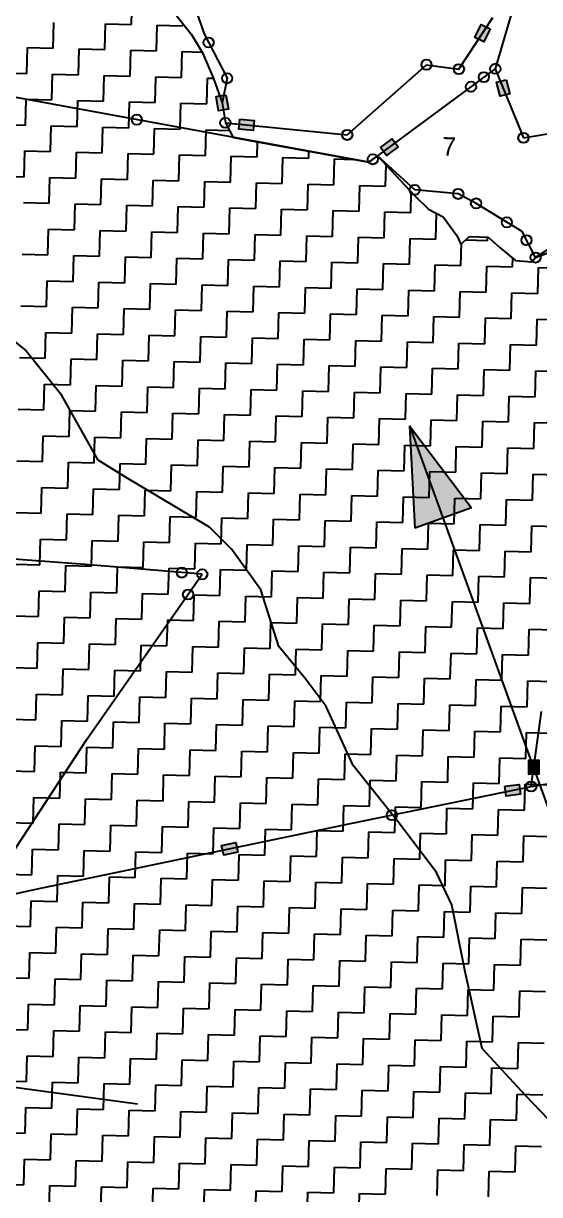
# Model space of a CAD drawing. Header units: metres. Extents: x 295068 to 298038, y 2018465 to 2021372.
# Drawn here: x 295461 to 295712, y 2019304 to 2019874 of the extents above; entities that cross this region are included whole.
import ezdxf
from ezdxf.enums import TextEntityAlignment as Align

# ---------------------------------------------------------------- set-up
doc = ezdxf.new("R2010")
doc.units = ezdxf.units.M
doc.header["$MEASUREMENT"] = 0
for name, color, linetype in [('LINE_WATER', 4, 'Continuous'), ('POLY_HATCH', 12, 'Continuous'), ('POLY_PARCEL', 6, 'Continuous'), ('TEXT_PARCEL', 7, 'Continuous')]:
    doc.layers.add(name, color=color, linetype=linetype)
doc.styles.add('TEXT_MAP', font='', dxfattribs={"height": 2.5})
doc.styles.get('TEXT_MAP').set_extended_font_data('Kruti Dev 050')

msp = doc.modelspace()

# ---------------------------------------------------------------- hatches: boundary and pattern name
for points in [[(295680.68, 2019866.92), (295685.04, 2019864.83), (295688.07, 2019871.14), (295683.7, 2019873.23)], [(295692.94, 2019838.4), (295697.63, 2019839.57), (295695.95, 2019846.36), (295691.25, 2019845.19)], [(295555.95, 2019831.31), (295560.72, 2019832.17), (295559.47, 2019839.06), (295554.71, 2019838.19)], [(295572.76, 2019821.7), (295573.25, 2019826.52), (295566.28, 2019827.21), (295565.8, 2019822.4)], [(295643.28, 2019813.79), (295640.41, 2019817.68), (295634.78, 2019813.52), (295637.66, 2019809.63)], [(295707.01, 2019508.48), (295711.85, 2019508.54), (295711.77, 2019515.54), (295706.93, 2019515.48)], [(295702.8, 2019498.82), (295702.18, 2019503.62), (295695.24, 2019502.73), (295695.86, 2019497.93)], [(295565.25, 2019470.65), (295564.26, 2019475.39), (295557.41, 2019473.96), (295558.4, 2019469.22)]]:
    msp.add_hatch(color=256).paths.add_polyline_path(points)
h = msp.add_hatch(color=256)
h.paths.add_polyline_path([(295665.21, 2019633.21), (295678.95, 2019638.19), (295648.92, 2019678.11)])
h.paths.add_polyline_path([(295648.92, 2019678.11), (295651.48, 2019628.23), (295665.21, 2019633.21)])

# ---------------------------------------------------------------- linework, layer by layer
for points in [[(295688.07, 2019871.14), (295685.04, 2019864.83), (295680.68, 2019866.92), (295683.7, 2019873.23)], [(295695.95, 2019846.36), (295697.63, 2019839.57), (295692.94, 2019838.4), (295691.25, 2019845.19)], [(295559.47, 2019839.06), (295560.72, 2019832.17), (295555.95, 2019831.31), (295554.71, 2019838.19)], [(295566.28, 2019827.21), (295573.25, 2019826.52), (295572.76, 2019821.7), (295565.8, 2019822.4)], [(295634.78, 2019813.52), (295640.41, 2019817.68), (295643.28, 2019813.79), (295637.66, 2019809.63)], [(295711.77, 2019515.54), (295711.85, 2019508.54), (295707.01, 2019508.48), (295706.93, 2019515.48)], [(295695.24, 2019502.73), (295702.18, 2019503.62), (295702.8, 2019498.82), (295695.86, 2019497.93)], [(295557.41, 2019473.96), (295564.26, 2019475.39), (295565.25, 2019470.65), (295558.4, 2019469.22)]]:
    msp.add_lwpolyline(points, close=True)
for points in [[(295648.92, 2019678.11), (295747.06, 2019407.59)], [(295648.92, 2019678.11), (295651.48, 2019628.23)], [(295648.92, 2019678.11), (295678.95, 2019638.19)], [(295678.95, 2019638.19), (295651.48, 2019628.23)], [(295231.2, 2019386.79), (295516.38, 2019348.25)]]:
    msp.add_lwpolyline(points)
for centre in [(295551.08, 2019864.56), (295657.13, 2019853.75), (295672.9, 2019851.59), (295690.62, 2019851.78), (295560.07, 2019847.12), (295685.06, 2019847.68), (295678.79, 2019843.04), (295516.1, 2019826.99), (295559.22, 2019825.49), (295618.55, 2019819.57), (295704.3, 2019818.15), (295631.01, 2019807.73), (295651.39, 2019792.89), (295672.58, 2019790.88), (295681.25, 2019786.27), (295696.25, 2019777.04), (295705.78, 2019768.39), (295710.24, 2019759.91), (295538.01, 2019606.66), (295547.99, 2019605.83), (295541.08, 2019595.99), (295708.11, 2019502.64), (295640.23, 2019488.68)]:
    msp.add_circle(centre, 2.48)
at = {"layer": 'LINE_WATER'}
for p, q in [((295461.55, 2019715.2), (295432.32, 2019738.47)), ((295479.55, 2019692.85), (295461.55, 2019715.2)), ((295497.29, 2019661.28), (295479.55, 2019692.85)), ((295511, 2019652.98), (295497.29, 2019661.28)), ((295551.46, 2019628.77), (295511, 2019652.98)), ((295562.45, 2019617.89), (295551.46, 2019628.77)), ((295576.53, 2019598.33), (295562.45, 2019617.89)), ((295585.21, 2019570.66), (295576.53, 2019598.33)), ((295598.06, 2019555.1), (295585.21, 2019570.66)), ((295608.32, 2019541.6), (295598.06, 2019555.1)), ((295621.49, 2019512.79), (295608.32, 2019541.6)), ((295643.11, 2019485.52), (295621.49, 2019512.79)), ((295661.91, 2019460.77), (295643.11, 2019485.52)), ((295669.5, 2019445.05), (295661.91, 2019460.77)), ((295675.95, 2019412.44), (295669.5, 2019445.05)), ((295684.27, 2019375.16), (295675.95, 2019412.44)), ((295705.55, 2019352.1), (295684.27, 2019375.16)), ((295723.61, 2019333.1), (295705.55, 2019352.1))]:
    msp.add_line(p, q, dxfattribs=at)
at = {"layer": 'POLY_HATCH', "linetype": 'Continuous'}
for p, q in [((295513.46, 2019873.33), (295513.78, 2019885.9)), ((295475.43, 2019861.74), (295475.76, 2019874.3)), ((295500.57, 2019861.09), (295500.89, 2019873.65)), ((295500.89, 2019873.65), (295513.46, 2019873.33)), ((295525.7, 2019860.44), (295526.03, 2019873.01)), ((295526.03, 2019873.01), (295538.59, 2019872.68)), ((295538.59, 2019872.68), (295538.62, 2019873.62)), ((295462.54, 2019849.49), (295462.87, 2019862.06)), ((295462.87, 2019862.06), (295475.43, 2019861.74)), ((295487.68, 2019848.84), (295488, 2019861.41)), ((295488, 2019861.41), (295500.57, 2019861.09)), ((295512.81, 2019848.2), (295513.13, 2019860.76)), ((295513.13, 2019860.76), (295525.7, 2019860.44)), ((295537.94, 2019847.55), (295538.27, 2019860.11)), ((295538.27, 2019860.11), (295547.86, 2019859.87)), ((295449.98, 2019849.82), (295462.54, 2019849.49)), ((295474.79, 2019836.6), (295475.11, 2019849.17)), ((295475.11, 2019849.17), (295487.68, 2019848.84)), ((295499.92, 2019835.95), (295500.24, 2019848.52)), ((295500.24, 2019848.52), (295512.81, 2019848.2)), ((295525.05, 2019835.31), (295525.38, 2019847.87)), ((295525.38, 2019847.87), (295537.94, 2019847.55)), ((295550.19, 2019834.66), (295550.51, 2019847.22)), ((295550.51, 2019847.22), (295553.44, 2019847.15)), ((295461.9, 2019824.36), (295462.22, 2019836.93)), ((295462.22, 2019836.93), (295474.79, 2019836.6)), ((295487.03, 2019823.71), (295487.35, 2019836.28)), ((295487.35, 2019836.28), (295499.92, 2019835.95)), ((295512.16, 2019823.06), (295512.49, 2019835.63)), ((295512.49, 2019835.63), (295525.05, 2019835.31)), ((295537.3, 2019822.41), (295537.62, 2019834.98)), ((295537.62, 2019834.98), (295550.19, 2019834.66)), ((295449.33, 2019824.68), (295461.9, 2019824.36)), ((295474.14, 2019811.47), (295474.46, 2019824.04)), ((295474.46, 2019824.04), (295487.03, 2019823.71)), ((295499.27, 2019810.82), (295499.6, 2019823.39)), ((295499.6, 2019823.39), (295512.16, 2019823.06)), ((295524.41, 2019810.17), (295524.73, 2019822.74)), ((295524.73, 2019822.74), (295537.3, 2019822.41)), ((295549.54, 2019809.52), (295549.86, 2019822.09)), ((295549.86, 2019822.09), (295561.21, 2019821.8)), ((295461.25, 2019799.23), (295461.57, 2019811.79)), ((295461.57, 2019811.79), (295474.14, 2019811.47)), ((295574.67, 2019808.88), (295574.86, 2019816.2)), ((295599.81, 2019808.23), (295599.89, 2019811.61)), ((295486.38, 2019798.58), (295486.7, 2019811.14)), ((295486.7, 2019811.14), (295499.27, 2019810.82)), ((295511.51, 2019797.93), (295511.84, 2019810.5)), ((295511.84, 2019810.5), (295524.41, 2019810.17)), ((295536.65, 2019797.28), (295536.97, 2019809.85)), ((295536.97, 2019809.85), (295549.54, 2019809.52)), ((295561.78, 2019796.63), (295562.11, 2019809.2)), ((295562.11, 2019809.2), (295574.67, 2019808.88)), ((295586.91, 2019795.98), (295587.24, 2019808.55)), ((295587.24, 2019808.55), (295599.81, 2019808.23)), ((295612.05, 2019795.34), (295612.37, 2019807.9)), ((295612.37, 2019807.9), (295621.32, 2019807.67)), ((295637.18, 2019794.69), (295637.45, 2019804.94)), ((295448.68, 2019799.55), (295461.25, 2019799.23)), ((295473.49, 2019786.33), (295473.81, 2019798.9)), ((295473.81, 2019798.9), (295486.38, 2019798.58)), ((295498.62, 2019785.69), (295498.95, 2019798.25)), ((295498.95, 2019798.25), (295511.51, 2019797.93)), ((295523.76, 2019785.04), (295524.08, 2019797.61)), ((295524.08, 2019797.61), (295536.65, 2019797.28)), ((295548.89, 2019784.39), (295549.21, 2019796.96)), ((295549.21, 2019796.96), (295561.78, 2019796.63)), ((295574.02, 2019783.74), (295574.35, 2019796.31)), ((295574.35, 2019796.31), (295586.91, 2019795.98)), ((295599.16, 2019783.09), (295599.48, 2019795.66)), ((295599.48, 2019795.66), (295612.05, 2019795.34)), ((295624.29, 2019782.45), (295624.61, 2019795.01)), ((295624.61, 2019795.01), (295637.18, 2019794.69)), ((295649.42, 2019781.8), (295649.68, 2019791.83)), ((295460.92, 2019786.66), (295473.49, 2019786.33)), ((295485.73, 2019773.44), (295486.06, 2019786.01)), ((295486.06, 2019786.01), (295498.62, 2019785.69)), ((295510.87, 2019772.8), (295511.19, 2019785.36)), ((295511.19, 2019785.36), (295523.76, 2019785.04)), ((295536, 2019772.15), (295536.32, 2019784.71)), ((295536.32, 2019784.71), (295548.89, 2019784.39)), ((295561.13, 2019771.5), (295561.46, 2019784.07)), ((295561.46, 2019784.07), (295574.02, 2019783.74)), ((295586.27, 2019770.85), (295586.59, 2019783.42)), ((295586.59, 2019783.42), (295599.16, 2019783.09)), ((295611.4, 2019770.2), (295611.72, 2019782.77)), ((295611.72, 2019782.77), (295624.29, 2019782.45)), ((295636.53, 2019769.55), (295636.86, 2019782.12)), ((295636.86, 2019782.12), (295649.42, 2019781.8)), ((295661.67, 2019768.91), (295661.99, 2019781.41)), ((295472.84, 2019761.2), (295473.17, 2019773.77)), ((295473.17, 2019773.77), (295485.73, 2019773.44)), ((295497.98, 2019760.55), (295498.3, 2019773.12)), ((295498.3, 2019773.12), (295510.87, 2019772.8)), ((295523.11, 2019759.91), (295523.43, 2019772.47)), ((295523.43, 2019772.47), (295536, 2019772.15)), ((295548.24, 2019759.26), (295548.57, 2019771.82)), ((295548.57, 2019771.82), (295561.13, 2019771.5)), ((295573.38, 2019758.61), (295573.7, 2019771.18)), ((295573.7, 2019771.18), (295586.27, 2019770.85)), ((295598.51, 2019757.96), (295598.83, 2019770.53)), ((295598.83, 2019770.53), (295611.4, 2019770.2)), ((295623.64, 2019757.31), (295623.97, 2019769.88)), ((295623.97, 2019769.88), (295636.53, 2019769.55)), ((295648.78, 2019756.66), (295649.1, 2019769.23)), ((295649.1, 2019769.23), (295661.67, 2019768.91)), ((295673.91, 2019756.02), (295674.19, 2019766.85)), ((295676.18, 2019768.53), (295686.8, 2019768.26)), ((295686.8, 2019768.26), (295686.84, 2019769.89)), ((295460.28, 2019761.53), (295472.84, 2019761.2)), ((295485.08, 2019748.31), (295485.41, 2019760.88)), ((295485.41, 2019760.88), (295497.98, 2019760.55)), ((295510.22, 2019747.66), (295510.54, 2019760.23)), ((295510.54, 2019760.23), (295523.11, 2019759.91)), ((295535.35, 2019747.01), (295535.68, 2019759.58)), ((295535.68, 2019759.58), (295548.24, 2019759.26)), ((295560.48, 2019746.37), (295560.81, 2019758.93)), ((295560.81, 2019758.93), (295573.38, 2019758.61)), ((295585.62, 2019745.72), (295585.94, 2019758.28)), ((295585.94, 2019758.28), (295598.51, 2019757.96)), ((295610.75, 2019745.07), (295611.08, 2019757.64)), ((295611.08, 2019757.64), (295623.64, 2019757.31)), ((295635.88, 2019744.42), (295636.21, 2019756.99)), ((295636.21, 2019756.99), (295648.78, 2019756.66)), ((295661.02, 2019743.77), (295661.34, 2019756.34)), ((295661.34, 2019756.34), (295673.91, 2019756.02)), ((295686.15, 2019743.13), (295686.48, 2019755.69)), ((295686.48, 2019755.69), (295699.04, 2019755.37)), ((295699.04, 2019755.37), (295699.15, 2019759.61)), ((295711.29, 2019742.48), (295711.61, 2019755.04)), ((295711.61, 2019755.04), (295724.18, 2019754.72)), ((295472.19, 2019736.07), (295472.52, 2019748.63)), ((295472.52, 2019748.63), (295485.08, 2019748.31)), ((295497.33, 2019735.42), (295497.65, 2019747.99)), ((295497.65, 2019747.99), (295510.22, 2019747.66)), ((295522.46, 2019734.77), (295522.78, 2019747.34)), ((295522.78, 2019747.34), (295535.35, 2019747.01)), ((295547.59, 2019734.12), (295547.92, 2019746.69)), ((295547.92, 2019746.69), (295560.48, 2019746.37)), ((295572.73, 2019733.48), (295573.05, 2019746.04)), ((295573.05, 2019746.04), (295585.62, 2019745.72)), ((295597.86, 2019732.83), (295598.18, 2019745.39)), ((295598.18, 2019745.39), (295610.75, 2019745.07)), ((295622.99, 2019732.18), (295623.32, 2019744.75)), ((295623.32, 2019744.75), (295635.88, 2019744.42)), ((295648.13, 2019731.53), (295648.45, 2019744.1)), ((295648.45, 2019744.1), (295661.02, 2019743.77)), ((295673.26, 2019730.88), (295673.59, 2019743.45)), ((295673.59, 2019743.45), (295686.15, 2019743.13)), ((295698.39, 2019730.23), (295698.72, 2019742.8)), ((295698.72, 2019742.8), (295711.29, 2019742.48)), ((295459.63, 2019736.39), (295472.19, 2019736.07)), ((295484.44, 2019723.18), (295484.76, 2019735.74)), ((295484.76, 2019735.74), (295497.33, 2019735.42)), ((295509.57, 2019722.53), (295509.89, 2019735.1)), ((295509.89, 2019735.1), (295522.46, 2019734.77)), ((295534.7, 2019721.88), (295535.03, 2019734.45)), ((295535.03, 2019734.45), (295547.59, 2019734.12)), ((295559.84, 2019721.23), (295560.16, 2019733.8)), ((295560.16, 2019733.8), (295572.73, 2019733.48)), ((295584.97, 2019720.58), (295585.29, 2019733.15)), ((295585.29, 2019733.15), (295597.86, 2019732.83)), ((295610.1, 2019719.94), (295610.43, 2019732.5)), ((295610.43, 2019732.5), (295622.99, 2019732.18)), ((295635.24, 2019719.29), (295635.56, 2019731.85)), ((295635.56, 2019731.85), (295648.13, 2019731.53)), ((295660.37, 2019718.64), (295660.69, 2019731.21)), ((295660.69, 2019731.21), (295673.26, 2019730.88)), ((295685.5, 2019717.99), (295685.83, 2019730.56)), ((295685.83, 2019730.56), (295698.39, 2019730.23)), ((295710.64, 2019717.34), (295710.96, 2019729.91)), ((295710.96, 2019729.91), (295723.53, 2019729.59)), ((295471.55, 2019710.93), (295471.87, 2019723.5)), ((295471.87, 2019723.5), (295484.44, 2019723.18)), ((295496.68, 2019710.29), (295497, 2019722.85)), ((295497, 2019722.85), (295509.57, 2019722.53)), ((295521.81, 2019709.64), (295522.14, 2019722.21)), ((295522.14, 2019722.21), (295534.7, 2019721.88)), ((295546.95, 2019708.99), (295547.27, 2019721.56)), ((295547.27, 2019721.56), (295559.84, 2019721.23)), ((295572.08, 2019708.34), (295572.4, 2019720.91)), ((295572.4, 2019720.91), (295584.97, 2019720.58)), ((295597.21, 2019707.69), (295597.54, 2019720.26)), ((295597.54, 2019720.26), (295610.1, 2019719.94)), ((295622.35, 2019707.05), (295622.67, 2019719.61)), ((295622.67, 2019719.61), (295635.24, 2019719.29)), ((295647.48, 2019706.4), (295647.8, 2019718.96)), ((295647.8, 2019718.96), (295660.37, 2019718.64)), ((295672.61, 2019705.75), (295672.94, 2019718.32)), ((295672.94, 2019718.32), (295685.5, 2019717.99)), ((295697.75, 2019705.1), (295698.07, 2019717.67)), ((295698.07, 2019717.67), (295710.64, 2019717.34)), ((295458.98, 2019711.26), (295471.55, 2019710.93)), ((295483.79, 2019698.04), (295484.11, 2019710.61)), ((295484.11, 2019710.61), (295496.68, 2019710.29)), ((295508.92, 2019697.4), (295509.25, 2019709.96)), ((295509.25, 2019709.96), (295521.81, 2019709.64)), ((295534.05, 2019696.75), (295534.38, 2019709.31)), ((295534.38, 2019709.31), (295546.95, 2019708.99)), ((295559.19, 2019696.1), (295559.51, 2019708.67)), ((295559.51, 2019708.67), (295572.08, 2019708.34)), ((295584.32, 2019695.45), (295584.65, 2019708.02)), ((295584.65, 2019708.02), (295597.21, 2019707.69)), ((295609.46, 2019694.8), (295609.78, 2019707.37)), ((295609.78, 2019707.37), (295622.35, 2019707.05)), ((295634.59, 2019694.15), (295634.91, 2019706.72)), ((295634.91, 2019706.72), (295647.48, 2019706.4)), ((295659.72, 2019693.51), (295660.05, 2019706.07)), ((295660.05, 2019706.07), (295672.61, 2019705.75)), ((295684.86, 2019692.86), (295685.18, 2019705.43)), ((295685.18, 2019705.43), (295697.75, 2019705.1)), ((295709.99, 2019692.21), (295710.31, 2019704.78)), ((295710.31, 2019704.78), (295722.88, 2019704.45)), ((295470.9, 2019685.8), (295471.22, 2019698.37)), ((295471.22, 2019698.37), (295483.79, 2019698.04)), ((295496.03, 2019685.15), (295496.35, 2019697.72)), ((295496.35, 2019697.72), (295508.92, 2019697.4)), ((295521.16, 2019684.5), (295521.49, 2019697.07)), ((295521.49, 2019697.07), (295534.05, 2019696.75)), ((295546.3, 2019683.86), (295546.62, 2019696.42)), ((295546.62, 2019696.42), (295559.19, 2019696.1)), ((295571.43, 2019683.21), (295571.76, 2019695.78)), ((295571.76, 2019695.78), (295584.32, 2019695.45)), ((295596.56, 2019682.56), (295596.89, 2019695.13)), ((295596.89, 2019695.13), (295609.46, 2019694.8)), ((295621.7, 2019681.91), (295622.02, 2019694.48)), ((295622.02, 2019694.48), (295634.59, 2019694.15)), ((295646.83, 2019681.26), (295647.16, 2019693.83)), ((295647.16, 2019693.83), (295659.72, 2019693.51)), ((295671.96, 2019680.62), (295672.29, 2019693.18)), ((295672.29, 2019693.18), (295684.86, 2019692.86)), ((295697.1, 2019679.97), (295697.42, 2019692.53)), ((295697.42, 2019692.53), (295709.99, 2019692.21)), ((295458.33, 2019686.13), (295470.9, 2019685.8)), ((295483.14, 2019672.91), (295483.46, 2019685.48)), ((295483.46, 2019685.48), (295496.03, 2019685.15)), ((295508.27, 2019672.26), (295508.6, 2019684.83)), ((295508.6, 2019684.83), (295521.16, 2019684.5)), ((295533.41, 2019671.61), (295533.73, 2019684.18)), ((295533.73, 2019684.18), (295546.3, 2019683.86)), ((295558.54, 2019670.97), (295558.86, 2019683.53)), ((295558.86, 2019683.53), (295571.43, 2019683.21)), ((295583.67, 2019670.32), (295584, 2019682.88)), ((295584, 2019682.88), (295596.56, 2019682.56)), ((295608.81, 2019669.67), (295609.13, 2019682.24)), ((295609.13, 2019682.24), (295621.7, 2019681.91)), ((295633.94, 2019669.02), (295634.26, 2019681.59)), ((295634.26, 2019681.59), (295646.83, 2019681.26)), ((295659.07, 2019668.37), (295659.4, 2019680.94)), ((295659.4, 2019680.94), (295671.96, 2019680.62)), ((295684.21, 2019667.72), (295684.53, 2019680.29)), ((295684.53, 2019680.29), (295697.1, 2019679.97)), ((295709.34, 2019667.08), (295709.66, 2019679.64)), ((295709.66, 2019679.64), (295722.23, 2019679.32)), ((295470.25, 2019660.67), (295470.57, 2019673.23)), ((295470.57, 2019673.23), (295483.14, 2019672.91)), ((295495.38, 2019660.02), (295495.71, 2019672.59)), ((295495.71, 2019672.59), (295508.27, 2019672.26)), ((295520.52, 2019659.37), (295520.84, 2019671.94)), ((295520.84, 2019671.94), (295533.41, 2019671.61)), ((295545.65, 2019658.72), (295545.97, 2019671.29)), ((295545.97, 2019671.29), (295558.54, 2019670.97)), ((295570.78, 2019658.08), (295571.11, 2019670.64)), ((295571.11, 2019670.64), (295583.67, 2019670.32)), ((295595.92, 2019657.43), (295596.24, 2019669.99)), ((295596.24, 2019669.99), (295608.81, 2019669.67)), ((295621.05, 2019656.78), (295621.37, 2019669.35)), ((295621.37, 2019669.35), (295633.94, 2019669.02)), ((295646.18, 2019656.13), (295646.51, 2019668.7)), ((295646.51, 2019668.7), (295659.07, 2019668.37)), ((295671.32, 2019655.48), (295671.64, 2019668.05)), ((295671.64, 2019668.05), (295684.21, 2019667.72)), ((295696.45, 2019654.83), (295696.77, 2019667.4)), ((295696.77, 2019667.4), (295709.34, 2019667.08)), ((295457.68, 2019660.99), (295470.25, 2019660.67)), ((295482.49, 2019647.78), (295482.82, 2019660.34)), ((295482.82, 2019660.34), (295495.38, 2019660.02)), ((295507.63, 2019647.13), (295507.95, 2019659.7)), ((295507.95, 2019659.7), (295520.52, 2019659.37)), ((295532.76, 2019646.48), (295533.08, 2019659.05)), ((295533.08, 2019659.05), (295545.65, 2019658.72)), ((295557.89, 2019645.83), (295558.22, 2019658.4)), ((295558.22, 2019658.4), (295570.78, 2019658.08)), ((295583.03, 2019645.18), (295583.35, 2019657.75)), ((295583.35, 2019657.75), (295595.92, 2019657.43)), ((295608.16, 2019644.54), (295608.48, 2019657.1)), ((295608.48, 2019657.1), (295621.05, 2019656.78)), ((295633.29, 2019643.89), (295633.62, 2019656.45)), ((295633.62, 2019656.45), (295646.18, 2019656.13)), ((295658.43, 2019643.24), (295658.75, 2019655.81)), ((295658.75, 2019655.81), (295671.32, 2019655.48)), ((295683.56, 2019642.59), (295683.88, 2019655.16)), ((295683.88, 2019655.16), (295696.45, 2019654.83)), ((295708.69, 2019641.94), (295709.02, 2019654.51)), ((295709.02, 2019654.51), (295721.58, 2019654.19)), ((295469.6, 2019635.53), (295469.92, 2019648.1)), ((295469.92, 2019648.1), (295482.49, 2019647.78)), ((295494.73, 2019634.89), (295495.06, 2019647.45)), ((295495.06, 2019647.45), (295507.63, 2019647.13)), ((295519.87, 2019634.24), (295520.19, 2019646.8)), ((295520.19, 2019646.8), (295532.76, 2019646.48)), ((295545, 2019633.59), (295545.33, 2019646.16)), ((295545.33, 2019646.16), (295557.89, 2019645.83)), ((295570.13, 2019632.94), (295570.46, 2019645.51)), ((295570.46, 2019645.51), (295583.03, 2019645.18)), ((295595.27, 2019632.29), (295595.59, 2019644.86)), ((295595.59, 2019644.86), (295608.16, 2019644.54)), ((295620.4, 2019631.65), (295620.73, 2019644.21)), ((295620.73, 2019644.21), (295633.29, 2019643.89)), ((295645.53, 2019631), (295645.86, 2019643.56)), ((295645.86, 2019643.56), (295658.43, 2019643.24)), ((295670.67, 2019630.35), (295670.99, 2019642.92)), ((295670.99, 2019642.92), (295683.56, 2019642.59)), ((295695.8, 2019629.7), (295696.13, 2019642.27)), ((295696.13, 2019642.27), (295708.69, 2019641.94)), ((295457.03, 2019635.86), (295469.6, 2019635.53)), ((295481.84, 2019622.64), (295482.17, 2019635.21)), ((295482.17, 2019635.21), (295494.73, 2019634.89)), ((295506.98, 2019622), (295507.3, 2019634.56)), ((295507.3, 2019634.56), (295519.87, 2019634.24)), ((295532.11, 2019621.35), (295532.43, 2019633.91)), ((295532.43, 2019633.91), (295545, 2019633.59)), ((295557.24, 2019620.7), (295557.57, 2019633.27)), ((295557.57, 2019633.27), (295570.13, 2019632.94)), ((295582.38, 2019620.05), (295582.7, 2019632.62)), ((295582.7, 2019632.62), (295595.27, 2019632.29)), ((295607.51, 2019619.4), (295607.83, 2019631.97)), ((295607.83, 2019631.97), (295620.4, 2019631.65)), ((295632.64, 2019618.75), (295632.97, 2019631.32)), ((295632.97, 2019631.32), (295645.53, 2019631)), ((295657.78, 2019618.11), (295658.1, 2019630.67)), ((295658.1, 2019630.67), (295670.67, 2019630.35)), ((295682.91, 2019617.46), (295683.23, 2019630.02)), ((295683.23, 2019630.02), (295695.8, 2019629.7)), ((295708.04, 2019616.81), (295708.37, 2019629.38)), ((295708.37, 2019629.38), (295720.94, 2019629.05)), ((295468.95, 2019610.4), (295469.28, 2019622.97)), ((295469.28, 2019622.97), (295481.84, 2019622.64)), ((295494.09, 2019609.75), (295494.41, 2019622.32)), ((295494.41, 2019622.32), (295506.98, 2019622)), ((295519.22, 2019609.1), (295519.54, 2019621.67)), ((295519.54, 2019621.67), (295532.11, 2019621.35)), ((295544.35, 2019608.46), (295544.68, 2019621.02)), ((295544.68, 2019621.02), (295557.24, 2019620.7)), ((295569.49, 2019607.81), (295569.81, 2019620.37)), ((295569.81, 2019620.37), (295582.38, 2019620.05)), ((295594.62, 2019607.16), (295594.94, 2019619.73)), ((295594.94, 2019619.73), (295607.51, 2019619.4)), ((295619.75, 2019606.51), (295620.08, 2019619.08)), ((295620.08, 2019619.08), (295632.64, 2019618.75)), ((295644.89, 2019605.86), (295645.21, 2019618.43)), ((295645.21, 2019618.43), (295657.78, 2019618.11)), ((295670.02, 2019605.22), (295670.34, 2019617.78)), ((295670.34, 2019617.78), (295682.91, 2019617.46)), ((295695.15, 2019604.57), (295695.48, 2019617.13)), ((295695.48, 2019617.13), (295708.04, 2019616.81)), ((295456.39, 2019610.73), (295468.95, 2019610.4)), ((295481.2, 2019597.51), (295481.52, 2019610.08)), ((295481.52, 2019610.08), (295494.09, 2019609.75)), ((295506.33, 2019596.86), (295506.65, 2019609.43)), ((295506.65, 2019609.43), (295519.22, 2019609.1)), ((295531.46, 2019596.21), (295531.79, 2019608.78)), ((295531.79, 2019608.78), (295544.35, 2019608.46)), ((295556.6, 2019595.57), (295556.92, 2019608.13)), ((295556.92, 2019608.13), (295569.49, 2019607.81)), ((295581.73, 2019594.92), (295582.05, 2019607.48)), ((295582.05, 2019607.48), (295594.62, 2019607.16)), ((295606.86, 2019594.27), (295607.19, 2019606.84)), ((295607.19, 2019606.84), (295619.75, 2019606.51)), ((295632, 2019593.62), (295632.32, 2019606.19)), ((295632.32, 2019606.19), (295644.89, 2019605.86)), ((295657.13, 2019592.97), (295657.45, 2019605.54)), ((295657.45, 2019605.54), (295670.02, 2019605.22)), ((295682.26, 2019592.32), (295682.59, 2019604.89)), ((295682.59, 2019604.89), (295695.15, 2019604.57)), ((295707.4, 2019591.68), (295707.72, 2019604.24)), ((295707.72, 2019604.24), (295720.29, 2019603.92)), ((295468.3, 2019585.27), (295468.63, 2019597.83)), ((295468.63, 2019597.83), (295481.2, 2019597.51)), ((295493.44, 2019584.62), (295493.76, 2019597.19)), ((295493.76, 2019597.19), (295506.33, 2019596.86)), ((295518.57, 2019583.97), (295518.9, 2019596.54)), ((295518.9, 2019596.54), (295531.46, 2019596.21)), ((295543.7, 2019583.32), (295544.03, 2019595.89)), ((295544.03, 2019595.89), (295556.6, 2019595.57)), ((295568.84, 2019582.67), (295569.16, 2019595.24)), ((295569.16, 2019595.24), (295581.73, 2019594.92)), ((295593.97, 2019582.03), (295594.3, 2019594.59)), ((295594.3, 2019594.59), (295606.86, 2019594.27)), ((295619.1, 2019581.38), (295619.43, 2019593.95)), ((295619.43, 2019593.95), (295632, 2019593.62)), ((295644.24, 2019580.73), (295644.56, 2019593.3)), ((295644.56, 2019593.3), (295657.13, 2019592.97)), ((295669.37, 2019580.08), (295669.7, 2019592.65)), ((295669.7, 2019592.65), (295682.26, 2019592.32)), ((295694.51, 2019579.43), (295694.83, 2019592)), ((295694.83, 2019592), (295707.4, 2019591.68)), ((295455.74, 2019585.59), (295468.3, 2019585.27)), ((295480.55, 2019572.38), (295480.87, 2019584.94)), ((295480.87, 2019584.94), (295493.44, 2019584.62)), ((295505.68, 2019571.73), (295506, 2019584.3)), ((295506, 2019584.3), (295518.57, 2019583.97)), ((295530.81, 2019571.08), (295531.14, 2019583.65)), ((295531.14, 2019583.65), (295543.7, 2019583.32)), ((295555.95, 2019570.43), (295556.27, 2019583)), ((295556.27, 2019583), (295568.84, 2019582.67)), ((295581.08, 2019569.78), (295581.4, 2019582.35)), ((295581.4, 2019582.35), (295593.97, 2019582.03)), ((295606.21, 2019569.14), (295606.54, 2019581.7)), ((295606.54, 2019581.7), (295619.1, 2019581.38)), ((295631.35, 2019568.49), (295631.67, 2019581.05)), ((295631.67, 2019581.05), (295644.24, 2019580.73)), ((295656.48, 2019567.84), (295656.81, 2019580.41)), ((295656.81, 2019580.41), (295669.37, 2019580.08)), ((295681.61, 2019567.19), (295681.94, 2019579.76)), ((295681.94, 2019579.76), (295694.51, 2019579.43)), ((295706.75, 2019566.54), (295707.07, 2019579.11)), ((295707.07, 2019579.11), (295719.64, 2019578.79)), ((295467.66, 2019560.13), (295467.98, 2019572.7)), ((295467.98, 2019572.7), (295480.55, 2019572.38)), ((295492.79, 2019559.49), (295493.11, 2019572.05)), ((295493.11, 2019572.05), (295505.68, 2019571.73)), ((295517.92, 2019558.84), (295518.25, 2019571.4)), ((295518.25, 2019571.4), (295530.81, 2019571.08)), ((295543.06, 2019558.19), (295543.38, 2019570.76)), ((295543.38, 2019570.76), (295555.95, 2019570.43)), ((295568.19, 2019557.54), (295568.51, 2019570.11)), ((295568.51, 2019570.11), (295581.08, 2019569.78)), ((295593.32, 2019556.89), (295593.65, 2019569.46)), ((295593.65, 2019569.46), (295606.21, 2019569.14)), ((295618.46, 2019556.25), (295618.78, 2019568.81)), ((295618.78, 2019568.81), (295631.35, 2019568.49)), ((295643.59, 2019555.6), (295643.91, 2019568.16)), ((295643.91, 2019568.16), (295656.48, 2019567.84)), ((295668.72, 2019554.95), (295669.05, 2019567.52)), ((295669.05, 2019567.52), (295681.61, 2019567.19)), ((295693.86, 2019554.3), (295694.18, 2019566.87)), ((295694.18, 2019566.87), (295706.75, 2019566.54)), ((295455.09, 2019560.46), (295467.66, 2019560.13)), ((295479.9, 2019547.24), (295480.22, 2019559.81)), ((295480.22, 2019559.81), (295492.79, 2019559.49)), ((295505.03, 2019546.6), (295505.36, 2019559.16)), ((295505.36, 2019559.16), (295517.92, 2019558.84)), ((295530.17, 2019545.95), (295530.49, 2019558.51)), ((295530.49, 2019558.51), (295543.06, 2019558.19)), ((295555.3, 2019545.3), (295555.62, 2019557.87)), ((295555.62, 2019557.87), (295568.19, 2019557.54)), ((295580.43, 2019544.65), (295580.76, 2019557.22)), ((295580.76, 2019557.22), (295593.32, 2019556.89)), ((295605.57, 2019544), (295605.89, 2019556.57)), ((295605.89, 2019556.57), (295618.46, 2019556.25)), ((295630.7, 2019543.35), (295631.02, 2019555.92)), ((295631.02, 2019555.92), (295643.59, 2019555.6)), ((295655.83, 2019542.71), (295656.16, 2019555.27)), ((295656.16, 2019555.27), (295668.72, 2019554.95)), ((295680.97, 2019542.06), (295681.29, 2019554.62)), ((295681.29, 2019554.62), (295693.86, 2019554.3)), ((295706.1, 2019541.41), (295706.42, 2019553.98)), ((295706.42, 2019553.98), (295718.99, 2019553.65)), ((295467.01, 2019535), (295467.33, 2019547.57)), ((295467.33, 2019547.57), (295479.9, 2019547.24)), ((295492.14, 2019534.35), (295492.47, 2019546.92)), ((295492.47, 2019546.92), (295505.03, 2019546.6)), ((295517.27, 2019533.7), (295517.6, 2019546.27)), ((295517.6, 2019546.27), (295530.17, 2019545.95)), ((295542.41, 2019533.06), (295542.73, 2019545.62)), ((295542.73, 2019545.62), (295555.3, 2019545.3)), ((295567.54, 2019532.41), (295567.87, 2019544.97)), ((295567.87, 2019544.97), (295580.43, 2019544.65)), ((295592.68, 2019531.76), (295593, 2019544.33)), ((295593, 2019544.33), (295605.57, 2019544)), ((295617.81, 2019531.11), (295618.13, 2019543.68)), ((295618.13, 2019543.68), (295630.7, 2019543.35)), ((295642.94, 2019530.46), (295643.27, 2019543.03)), ((295643.27, 2019543.03), (295655.83, 2019542.71)), ((295668.08, 2019529.82), (295668.4, 2019542.38)), ((295668.4, 2019542.38), (295680.97, 2019542.06)), ((295693.21, 2019529.17), (295693.53, 2019541.73)), ((295693.53, 2019541.73), (295706.1, 2019541.41)), ((295454.44, 2019535.32), (295467.01, 2019535)), ((295479.25, 2019522.11), (295479.57, 2019534.68)), ((295479.57, 2019534.68), (295492.14, 2019534.35)), ((295504.38, 2019521.46), (295504.71, 2019534.03)), ((295504.71, 2019534.03), (295517.27, 2019533.7)), ((295529.52, 2019520.81), (295529.84, 2019533.38)), ((295529.84, 2019533.38), (295542.41, 2019533.06)), ((295554.65, 2019520.17), (295554.98, 2019532.73)), ((295554.98, 2019532.73), (295567.54, 2019532.41)), ((295579.78, 2019519.52), (295580.11, 2019532.08)), ((295580.11, 2019532.08), (295592.68, 2019531.76)), ((295604.92, 2019518.87), (295605.24, 2019531.44)), ((295605.24, 2019531.44), (295617.81, 2019531.11)), ((295630.05, 2019518.22), (295630.38, 2019530.79)), ((295630.38, 2019530.79), (295642.94, 2019530.46)), ((295655.18, 2019517.57), (295655.51, 2019530.14)), ((295655.51, 2019530.14), (295668.08, 2019529.82)), ((295680.32, 2019516.92), (295680.64, 2019529.49)), ((295680.64, 2019529.49), (295693.21, 2019529.17)), ((295705.45, 2019516.28), (295705.78, 2019528.84)), ((295705.78, 2019528.84), (295718.34, 2019528.52)), ((295466.36, 2019509.87), (295466.68, 2019522.43)), ((295466.68, 2019522.43), (295479.25, 2019522.11)), ((295491.49, 2019509.22), (295491.82, 2019521.79)), ((295491.82, 2019521.79), (295504.38, 2019521.46)), ((295516.63, 2019508.57), (295516.95, 2019521.14)), ((295516.95, 2019521.14), (295529.52, 2019520.81)), ((295541.76, 2019507.92), (295542.08, 2019520.49)), ((295542.08, 2019520.49), (295554.65, 2019520.17)), ((295566.89, 2019507.27), (295567.22, 2019519.84)), ((295567.22, 2019519.84), (295579.78, 2019519.52)), ((295592.03, 2019506.63), (295592.35, 2019519.19)), ((295592.35, 2019519.19), (295604.92, 2019518.87)), ((295617.16, 2019505.98), (295617.48, 2019518.54)), ((295617.48, 2019518.54), (295630.05, 2019518.22)), ((295642.29, 2019505.33), (295642.62, 2019517.9)), ((295642.62, 2019517.9), (295655.18, 2019517.57)), ((295667.43, 2019504.68), (295667.75, 2019517.25)), ((295667.75, 2019517.25), (295680.32, 2019516.92)), ((295692.56, 2019504.03), (295692.88, 2019516.6)), ((295692.88, 2019516.6), (295705.45, 2019516.28)), ((295453.79, 2019510.19), (295466.36, 2019509.87)), ((295478.6, 2019496.98), (295478.93, 2019509.54)), ((295478.93, 2019509.54), (295491.49, 2019509.22)), ((295503.74, 2019496.33), (295504.06, 2019508.9)), ((295504.06, 2019508.9), (295516.63, 2019508.57)), ((295528.87, 2019495.68), (295529.19, 2019508.25)), ((295529.19, 2019508.25), (295541.76, 2019507.92)), ((295554, 2019495.03), (295554.33, 2019507.6)), ((295554.33, 2019507.6), (295566.89, 2019507.27)), ((295579.14, 2019494.38), (295579.46, 2019506.95)), ((295579.46, 2019506.95), (295592.03, 2019506.63)), ((295604.27, 2019493.74), (295604.59, 2019506.3)), ((295604.59, 2019506.3), (295617.16, 2019505.98)), ((295629.4, 2019493.09), (295629.73, 2019505.65)), ((295629.73, 2019505.65), (295642.29, 2019505.33)), ((295654.54, 2019492.44), (295654.86, 2019505.01)), ((295654.86, 2019505.01), (295667.43, 2019504.68)), ((295679.67, 2019491.79), (295679.99, 2019504.36)), ((295679.99, 2019504.36), (295692.56, 2019504.03)), ((295704.8, 2019491.14), (295705.13, 2019503.71)), ((295705.13, 2019503.71), (295717.69, 2019503.39)), ((295465.71, 2019484.73), (295466.04, 2019497.3)), ((295466.04, 2019497.3), (295478.6, 2019496.98)), ((295490.85, 2019484.09), (295491.17, 2019496.65)), ((295491.17, 2019496.65), (295503.74, 2019496.33)), ((295515.98, 2019483.44), (295516.3, 2019496)), ((295516.3, 2019496), (295528.87, 2019495.68)), ((295541.11, 2019482.79), (295541.44, 2019495.36)), ((295541.44, 2019495.36), (295554, 2019495.03)), ((295566.25, 2019482.14), (295566.57, 2019494.71)), ((295566.57, 2019494.71), (295579.14, 2019494.38)), ((295591.38, 2019481.49), (295591.7, 2019494.06)), ((295591.7, 2019494.06), (295604.27, 2019493.74)), ((295616.51, 2019480.84), (295616.84, 2019493.41)), ((295616.84, 2019493.41), (295629.4, 2019493.09)), ((295641.65, 2019480.2), (295641.97, 2019492.76)), ((295641.97, 2019492.76), (295654.54, 2019492.44)), ((295666.78, 2019479.55), (295667.1, 2019492.12)), ((295667.1, 2019492.12), (295679.67, 2019491.79)), ((295691.91, 2019478.9), (295692.24, 2019491.47)), ((295692.24, 2019491.47), (295704.8, 2019491.14)), ((295453.14, 2019485.06), (295465.71, 2019484.73)), ((295477.95, 2019471.84), (295478.28, 2019484.41)), ((295478.28, 2019484.41), (295490.85, 2019484.09)), ((295503.09, 2019471.19), (295503.41, 2019483.76)), ((295503.41, 2019483.76), (295515.98, 2019483.44)), ((295528.22, 2019470.55), (295528.55, 2019483.11)), ((295528.55, 2019483.11), (295541.11, 2019482.79)), ((295553.35, 2019469.9), (295553.68, 2019482.47)), ((295553.68, 2019482.47), (295566.25, 2019482.14)), ((295578.49, 2019469.25), (295578.81, 2019481.82)), ((295578.81, 2019481.82), (295591.38, 2019481.49)), ((295603.62, 2019468.6), (295603.95, 2019481.17)), ((295603.95, 2019481.17), (295616.51, 2019480.84)), ((295628.75, 2019467.95), (295629.08, 2019480.52)), ((295629.08, 2019480.52), (295641.65, 2019480.2)), ((295653.89, 2019467.31), (295654.21, 2019479.87)), ((295654.21, 2019479.87), (295666.78, 2019479.55)), ((295679.02, 2019466.66), (295679.35, 2019479.22)), ((295679.35, 2019479.22), (295691.91, 2019478.9)), ((295704.16, 2019466.01), (295704.48, 2019478.58)), ((295704.48, 2019478.58), (295717.05, 2019478.25)), ((295465.06, 2019459.6), (295465.39, 2019472.17)), ((295465.39, 2019472.17), (295477.95, 2019471.84)), ((295490.2, 2019458.95), (295490.52, 2019471.52)), ((295490.52, 2019471.52), (295503.09, 2019471.19)), ((295515.33, 2019458.3), (295515.65, 2019470.87)), ((295515.65, 2019470.87), (295528.22, 2019470.55)), ((295540.46, 2019457.66), (295540.79, 2019470.22)), ((295540.79, 2019470.22), (295553.35, 2019469.9)), ((295565.6, 2019457.01), (295565.92, 2019469.57)), ((295565.92, 2019469.57), (295578.49, 2019469.25)), ((295590.73, 2019456.36), (295591.05, 2019468.93)), ((295591.05, 2019468.93), (295603.62, 2019468.6)), ((295615.86, 2019455.71), (295616.19, 2019468.28)), ((295616.19, 2019468.28), (295628.75, 2019467.95)), ((295641, 2019455.06), (295641.32, 2019467.63)), ((295641.32, 2019467.63), (295653.89, 2019467.31)), ((295666.13, 2019454.41), (295666.45, 2019466.98)), ((295666.45, 2019466.98), (295679.02, 2019466.66)), ((295691.26, 2019453.77), (295691.59, 2019466.33)), ((295691.59, 2019466.33), (295704.16, 2019466.01)), ((295452.5, 2019459.92), (295465.06, 2019459.6)), ((295477.31, 2019446.71), (295477.63, 2019459.28)), ((295477.63, 2019459.28), (295490.2, 2019458.95)), ((295502.44, 2019446.06), (295502.76, 2019458.63)), ((295502.76, 2019458.63), (295515.33, 2019458.3)), ((295527.57, 2019445.41), (295527.9, 2019457.98)), ((295527.9, 2019457.98), (295540.46, 2019457.66)), ((295552.71, 2019444.77), (295553.03, 2019457.33)), ((295553.03, 2019457.33), (295565.6, 2019457.01)), ((295577.84, 2019444.12), (295578.16, 2019456.68)), ((295578.16, 2019456.68), (295590.73, 2019456.36)), ((295602.97, 2019443.47), (295603.3, 2019456.04)), ((295603.3, 2019456.04), (295615.86, 2019455.71)), ((295628.11, 2019442.82), (295628.43, 2019455.39)), ((295628.43, 2019455.39), (295641, 2019455.06)), ((295653.24, 2019442.17), (295653.56, 2019454.74)), ((295653.56, 2019454.74), (295666.13, 2019454.41)), ((295678.37, 2019441.52), (295678.7, 2019454.09)), ((295678.7, 2019454.09), (295691.26, 2019453.77)), ((295703.51, 2019440.88), (295703.83, 2019453.44)), ((295703.83, 2019453.44), (295716.4, 2019453.12)), ((295464.42, 2019434.47), (295464.74, 2019447.03)), ((295464.74, 2019447.03), (295477.31, 2019446.71)), ((295489.55, 2019433.82), (295489.87, 2019446.39)), ((295489.87, 2019446.39), (295502.44, 2019446.06)), ((295514.68, 2019433.17), (295515.01, 2019445.74)), ((295515.01, 2019445.74), (295527.57, 2019445.41)), ((295539.82, 2019432.52), (295540.14, 2019445.09)), ((295540.14, 2019445.09), (295552.71, 2019444.77)), ((295564.95, 2019431.87), (295565.27, 2019444.44)), ((295565.27, 2019444.44), (295577.84, 2019444.12)), ((295590.08, 2019431.23), (295590.41, 2019443.79)), ((295590.41, 2019443.79), (295602.97, 2019443.47)), ((295615.22, 2019430.58), (295615.54, 2019443.14)), ((295615.54, 2019443.14), (295628.11, 2019442.82)), ((295640.35, 2019429.93), (295640.67, 2019442.5)), ((295640.67, 2019442.5), (295653.24, 2019442.17)), ((295665.48, 2019429.28), (295665.81, 2019441.85)), ((295665.81, 2019441.85), (295678.37, 2019441.52)), ((295690.62, 2019428.63), (295690.94, 2019441.2)), ((295690.94, 2019441.2), (295703.51, 2019440.88)), ((295451.85, 2019434.79), (295464.42, 2019434.47)), ((295476.66, 2019421.58), (295476.98, 2019434.14)), ((295476.98, 2019434.14), (295489.55, 2019433.82)), ((295501.79, 2019420.93), (295502.12, 2019433.49)), ((295502.12, 2019433.49), (295514.68, 2019433.17)), ((295526.92, 2019420.28), (295527.25, 2019432.85)), ((295527.25, 2019432.85), (295539.82, 2019432.52)), ((295552.06, 2019419.63), (295552.38, 2019432.2)), ((295552.38, 2019432.2), (295564.95, 2019431.87)), ((295577.19, 2019418.98), (295577.52, 2019431.55)), ((295577.52, 2019431.55), (295590.08, 2019431.23)), ((295602.32, 2019418.34), (295602.65, 2019430.9)), ((295602.65, 2019430.9), (295615.22, 2019430.58)), ((295627.46, 2019417.69), (295627.78, 2019430.25)), ((295627.78, 2019430.25), (295640.35, 2019429.93)), ((295652.59, 2019417.04), (295652.92, 2019429.61)), ((295652.92, 2019429.61), (295665.48, 2019429.28)), ((295677.73, 2019416.39), (295678.05, 2019428.96)), ((295678.05, 2019428.96), (295690.62, 2019428.63)), ((295702.86, 2019415.74), (295703.18, 2019428.31)), ((295703.18, 2019428.31), (295715.75, 2019427.99)), ((295463.77, 2019409.33), (295464.09, 2019421.9)), ((295464.09, 2019421.9), (295476.66, 2019421.58)), ((295488.9, 2019408.69), (295489.22, 2019421.25)), ((295489.22, 2019421.25), (295501.79, 2019420.93)), ((295514.03, 2019408.04), (295514.36, 2019420.6)), ((295514.36, 2019420.6), (295526.92, 2019420.28)), ((295539.17, 2019407.39), (295539.49, 2019419.96)), ((295539.49, 2019419.96), (295552.06, 2019419.63)), ((295564.3, 2019406.74), (295564.62, 2019419.31)), ((295564.62, 2019419.31), (295577.19, 2019418.98)), ((295589.43, 2019406.09), (295589.76, 2019418.66)), ((295589.76, 2019418.66), (295602.32, 2019418.34)), ((295614.57, 2019405.44), (295614.89, 2019418.01)), ((295614.89, 2019418.01), (295627.46, 2019417.69)), ((295639.7, 2019404.8), (295640.03, 2019417.36)), ((295640.03, 2019417.36), (295652.59, 2019417.04)), ((295664.83, 2019404.15), (295665.16, 2019416.71)), ((295665.16, 2019416.71), (295677.73, 2019416.39)), ((295689.97, 2019403.5), (295690.29, 2019416.07)), ((295690.29, 2019416.07), (295702.86, 2019415.74)), ((295451.2, 2019409.66), (295463.77, 2019409.33)), ((295476.01, 2019396.44), (295476.33, 2019409.01)), ((295476.33, 2019409.01), (295488.9, 2019408.69)), ((295501.14, 2019395.79), (295501.47, 2019408.36)), ((295501.47, 2019408.36), (295514.03, 2019408.04)), ((295526.28, 2019395.15), (295526.6, 2019407.71)), ((295526.6, 2019407.71), (295539.17, 2019407.39)), ((295551.41, 2019394.5), (295551.73, 2019407.06)), ((295551.73, 2019407.06), (295564.3, 2019406.74)), ((295576.54, 2019393.85), (295576.87, 2019406.42)), ((295576.87, 2019406.42), (295589.43, 2019406.09)), ((295601.68, 2019393.2), (295602, 2019405.77)), ((295602, 2019405.77), (295614.57, 2019405.44)), ((295626.81, 2019392.55), (295627.13, 2019405.12)), ((295627.13, 2019405.12), (295639.7, 2019404.8)), ((295651.94, 2019391.91), (295652.27, 2019404.47)), ((295652.27, 2019404.47), (295664.83, 2019404.15)), ((295677.08, 2019391.26), (295677.4, 2019403.82)), ((295677.4, 2019403.82), (295689.97, 2019403.5)), ((295702.21, 2019390.61), (295702.53, 2019403.18)), ((295702.53, 2019403.18), (295715.1, 2019402.85)), ((295463.12, 2019384.2), (295463.44, 2019396.77)), ((295463.44, 2019396.77), (295476.01, 2019396.44)), ((295488.25, 2019383.55), (295488.58, 2019396.12)), ((295488.58, 2019396.12), (295501.14, 2019395.79)), ((295513.39, 2019382.9), (295513.71, 2019395.47)), ((295513.71, 2019395.47), (295526.28, 2019395.15)), ((295538.52, 2019382.26), (295538.84, 2019394.82)), ((295538.84, 2019394.82), (295551.41, 2019394.5)), ((295563.65, 2019381.61), (295563.98, 2019394.17)), ((295563.98, 2019394.17), (295576.54, 2019393.85)), ((295588.79, 2019380.96), (295589.11, 2019393.53)), ((295589.11, 2019393.53), (295601.68, 2019393.2)), ((295613.92, 2019380.31), (295614.24, 2019392.88)), ((295614.24, 2019392.88), (295626.81, 2019392.55)), ((295639.05, 2019379.66), (295639.38, 2019392.23)), ((295639.38, 2019392.23), (295651.94, 2019391.91)), ((295664.19, 2019379.01), (295664.51, 2019391.58)), ((295664.51, 2019391.58), (295677.08, 2019391.26)), ((295689.32, 2019378.37), (295689.64, 2019390.93)), ((295689.64, 2019390.93), (295702.21, 2019390.61)), ((295450.55, 2019384.52), (295463.12, 2019384.2)), ((295475.36, 2019371.31), (295475.69, 2019383.88)), ((295475.69, 2019383.88), (295488.25, 2019383.55)), ((295500.49, 2019370.66), (295500.82, 2019383.23)), ((295500.82, 2019383.23), (295513.39, 2019382.9)), ((295525.63, 2019370.01), (295525.95, 2019382.58)), ((295525.95, 2019382.58), (295538.52, 2019382.26)), ((295550.76, 2019369.36), (295551.09, 2019381.93)), ((295551.09, 2019381.93), (295563.65, 2019381.61)), ((295575.9, 2019368.72), (295576.22, 2019381.28)), ((295576.22, 2019381.28), (295588.79, 2019380.96)), ((295601.03, 2019368.07), (295601.35, 2019380.64)), ((295601.35, 2019380.64), (295613.92, 2019380.31)), ((295626.16, 2019367.42), (295626.49, 2019379.99)), ((295626.49, 2019379.99), (295639.05, 2019379.66)), ((295651.3, 2019366.77), (295651.62, 2019379.34)), ((295651.62, 2019379.34), (295664.19, 2019379.01)), ((295676.43, 2019366.12), (295676.75, 2019378.69)), ((295676.75, 2019378.69), (295689.32, 2019378.37)), ((295701.56, 2019365.48), (295701.89, 2019378.04)), ((295701.89, 2019378.04), (295714.45, 2019377.72)), ((295462.47, 2019359.07), (295462.79, 2019371.63)), ((295462.79, 2019371.63), (295475.36, 2019371.31)), ((295487.6, 2019358.42), (295487.93, 2019370.99)), ((295487.93, 2019370.99), (295500.49, 2019370.66)), ((295512.74, 2019357.77), (295513.06, 2019370.34)), ((295513.06, 2019370.34), (295525.63, 2019370.01)), ((295537.87, 2019357.12), (295538.2, 2019369.69)), ((295538.2, 2019369.69), (295550.76, 2019369.36)), ((295563, 2019356.47), (295563.33, 2019369.04)), ((295563.33, 2019369.04), (295575.9, 2019368.72)), ((295588.14, 2019355.83), (295588.46, 2019368.39)), ((295588.46, 2019368.39), (295601.03, 2019368.07)), ((295613.27, 2019355.18), (295613.6, 2019367.74)), ((295613.6, 2019367.74), (295626.16, 2019367.42)), ((295638.4, 2019354.53), (295638.73, 2019367.1)), ((295638.73, 2019367.1), (295651.3, 2019366.77)), ((295663.54, 2019353.88), (295663.86, 2019366.45)), ((295663.86, 2019366.45), (295676.43, 2019366.12)), ((295688.67, 2019353.23), (295689, 2019365.8)), ((295689, 2019365.8), (295701.56, 2019365.48)), ((295449.9, 2019359.39), (295462.47, 2019359.07)), ((295474.71, 2019346.18), (295475.04, 2019358.74)), ((295475.04, 2019358.74), (295487.6, 2019358.42)), ((295499.85, 2019345.53), (295500.17, 2019358.09)), ((295500.17, 2019358.09), (295512.74, 2019357.77)), ((295524.98, 2019344.88), (295525.3, 2019357.45)), ((295525.3, 2019357.45), (295537.87, 2019357.12)), ((295550.11, 2019344.23), (295550.44, 2019356.8)), ((295550.44, 2019356.8), (295563, 2019356.47)), ((295575.25, 2019343.58), (295575.57, 2019356.15)), ((295575.57, 2019356.15), (295588.14, 2019355.83)), ((295600.38, 2019342.94), (295600.7, 2019355.5)), ((295600.7, 2019355.5), (295613.27, 2019355.18)), ((295625.51, 2019342.29), (295625.84, 2019354.85)), ((295625.84, 2019354.85), (295638.4, 2019354.53)), ((295650.65, 2019341.64), (295650.97, 2019354.21)), ((295650.97, 2019354.21), (295663.54, 2019353.88)), ((295675.78, 2019340.99), (295676.1, 2019353.56)), ((295676.1, 2019353.56), (295688.67, 2019353.23)), ((295700.91, 2019340.34), (295701.24, 2019352.91)), ((295701.24, 2019352.91), (295713.8, 2019352.58)), ((295461.82, 2019333.93), (295462.15, 2019346.5)), ((295462.15, 2019346.5), (295474.71, 2019346.18)), ((295486.96, 2019333.29), (295487.28, 2019345.85)), ((295487.28, 2019345.85), (295499.85, 2019345.53)), ((295512.09, 2019332.64), (295512.41, 2019345.2)), ((295512.41, 2019345.2), (295524.98, 2019344.88)), ((295537.22, 2019331.99), (295537.55, 2019344.56)), ((295537.55, 2019344.56), (295550.11, 2019344.23)), ((295562.36, 2019331.34), (295562.68, 2019343.91)), ((295562.68, 2019343.91), (295575.25, 2019343.58)), ((295587.49, 2019330.69), (295587.81, 2019343.26)), ((295587.81, 2019343.26), (295600.38, 2019342.94)), ((295612.62, 2019330.04), (295612.95, 2019342.61)), ((295612.95, 2019342.61), (295625.51, 2019342.29)), ((295637.76, 2019329.4), (295638.08, 2019341.96)), ((295638.08, 2019341.96), (295650.65, 2019341.64)), ((295662.89, 2019328.75), (295663.21, 2019341.31)), ((295663.21, 2019341.31), (295675.78, 2019340.99)), ((295688.02, 2019328.1), (295688.35, 2019340.67)), ((295688.35, 2019340.67), (295700.91, 2019340.34)), ((295449.26, 2019334.26), (295461.82, 2019333.93)), ((295474.07, 2019321.04), (295474.39, 2019333.61)), ((295474.39, 2019333.61), (295486.96, 2019333.29)), ((295499.2, 2019320.39), (295499.52, 2019332.96)), ((295499.52, 2019332.96), (295512.09, 2019332.64)), ((295524.33, 2019319.75), (295524.66, 2019332.31)), ((295524.66, 2019332.31), (295537.22, 2019331.99)), ((295549.47, 2019319.1), (295549.79, 2019331.66)), ((295549.79, 2019331.66), (295562.36, 2019331.34)), ((295574.6, 2019318.45), (295574.92, 2019331.02)), ((295574.92, 2019331.02), (295587.49, 2019330.69)), ((295599.73, 2019317.8), (295600.06, 2019330.37)), ((295600.06, 2019330.37), (295612.62, 2019330.04)), ((295624.87, 2019317.15), (295625.19, 2019329.72)), ((295625.19, 2019329.72), (295637.76, 2019329.4)), ((295650, 2019316.51), (295650.32, 2019329.07)), ((295650.32, 2019329.07), (295662.89, 2019328.75)), ((295675.13, 2019315.86), (295675.46, 2019328.42)), ((295675.46, 2019328.42), (295688.02, 2019328.1)), ((295700.27, 2019315.21), (295700.59, 2019327.78)), ((295700.59, 2019327.78), (295713.16, 2019327.45)), ((295461.17, 2019308.8), (295461.5, 2019321.37)), ((295461.5, 2019321.37), (295474.07, 2019321.04)), ((295486.31, 2019308.15), (295486.63, 2019320.72)), ((295486.63, 2019320.72), (295499.2, 2019320.39)), ((295511.44, 2019307.5), (295511.77, 2019320.07)), ((295511.77, 2019320.07), (295524.33, 2019319.75)), ((295536.57, 2019306.86), (295536.9, 2019319.42)), ((295536.9, 2019319.42), (295549.47, 2019319.1)), ((295561.71, 2019306.21), (295562.03, 2019318.77)), ((295562.03, 2019318.77), (295574.6, 2019318.45)), ((295586.84, 2019305.56), (295587.17, 2019318.13)), ((295587.17, 2019318.13), (295599.73, 2019317.8)), ((295611.97, 2019304.91), (295612.3, 2019317.48)), ((295612.3, 2019317.48), (295624.87, 2019317.15)), ((295637.11, 2019304.26), (295637.43, 2019316.83)), ((295637.43, 2019316.83), (295650, 2019316.51)), ((295662.24, 2019303.61), (295662.57, 2019316.18)), ((295662.57, 2019316.18), (295675.13, 2019315.86)), ((295687.38, 2019302.97), (295687.7, 2019315.53)), ((295687.7, 2019315.53), (295700.27, 2019315.21)), ((295448.61, 2019309.12), (295461.17, 2019308.8)), ((295473.42, 2019295.91), (295473.74, 2019308.48)), ((295473.74, 2019308.48), (295486.31, 2019308.15)), ((295498.55, 2019295.26), (295498.87, 2019307.83)), ((295498.87, 2019307.83), (295511.44, 2019307.5)), ((295523.68, 2019294.61), (295524.01, 2019307.18)), ((295524.01, 2019307.18), (295536.57, 2019306.86)), ((295548.82, 2019293.96), (295549.14, 2019306.53)), ((295549.14, 2019306.53), (295561.71, 2019306.21)), ((295573.95, 2019293.32), (295574.27, 2019305.88)), ((295574.27, 2019305.88), (295586.84, 2019305.56)), ((295599.08, 2019292.67), (295599.41, 2019305.23)), ((295599.41, 2019305.23), (295611.97, 2019304.91)), ((295624.22, 2019292.02), (295624.54, 2019304.59)), ((295624.54, 2019304.59), (295637.11, 2019304.26))]:
    msp.add_line(p, q, dxfattribs=at)
at = {"layer": 'POLY_HATCH'}
for p, q in [((295528.63, 2019886.37), (295542.75, 2019868.35)), ((295542.75, 2019868.35), (295548.1, 2019859.46)), ((295548.1, 2019859.46), (295553.52, 2019846.97)), ((295553.52, 2019846.97), (295557.71, 2019835.18)), ((295557.71, 2019835.18), (295559.22, 2019825.49)), ((295559.22, 2019825.49), (295563.06, 2019818.37)), ((295563.06, 2019818.37), (295629.02, 2019806.26)), ((295629.02, 2019806.26), (295633.28, 2019809.4)), ((295633.28, 2019809.4), (295651.17, 2019790.23)), ((295651.17, 2019790.23), (295658.07, 2019783.43)), ((295658.07, 2019783.43), (295665.26, 2019779.72)), ((295665.26, 2019779.72), (295671.88, 2019770.72)), ((295671.88, 2019770.72), (295673.76, 2019766.48)), ((295673.76, 2019766.48), (295678.05, 2019770.12)), ((295678.05, 2019770.12), (295687.1, 2019769.89)), ((295687.1, 2019769.89), (295692.93, 2019764.66)), ((295692.93, 2019764.66), (295700.5, 2019758.51)), ((295710.24, 2019759.91), (295722.4, 2019764.52)), ((295700.5, 2019758.51), (295708.44, 2019757.86)), ((295708.44, 2019757.86), (295710.24, 2019759.91))]:
    msp.add_line(p, q, dxfattribs=at)
at = {"layer": 'POLY_PARCEL'}
for p, q in [((295714.61, 2019934.57), (295690.62, 2019851.78)), ((295530.86, 2019919.73), (295548.91, 2019868.77)), ((295672.9, 2019851.59), (295689.37, 2019876.63)), ((295548.91, 2019868.77), (295560.07, 2019847.12)), ((295492.78, 2019831.27), (295381.79, 2019851.48)), ((295618.55, 2019819.57), (295657.13, 2019853.75)), ((295690.62, 2019851.78), (295633.28, 2019809.4)), ((295657.13, 2019853.75), (295672.9, 2019851.59)), ((295690.62, 2019851.78), (295704.3, 2019818.15)), ((295560.07, 2019847.12), (295557.71, 2019835.18)), ((295557.71, 2019835.18), (295559.22, 2019825.49)), ((295629.02, 2019806.26), (295492.78, 2019831.27)), ((295559.22, 2019825.49), (295618.55, 2019819.57)), ((295704.3, 2019818.15), (295720.78, 2019820.94)), ((295633.28, 2019809.4), (295629.02, 2019806.26)), ((295651.39, 2019792.89), (295633.28, 2019809.4)), ((295672.58, 2019790.88), (295651.39, 2019792.89)), ((295681.25, 2019786.27), (295672.58, 2019790.88)), ((295703.61, 2019772.52), (295681.25, 2019786.27)), ((295710.24, 2019759.91), (295703.61, 2019772.52)), ((295734.95, 2019776.08), (295710.24, 2019759.91)), ((295490.91, 2019610.6), (295377.65, 2019619.23)), ((295547.99, 2019605.83), (295490.91, 2019610.6)), ((295491.88, 2019525.88), (295547.99, 2019605.83)), ((295708.11, 2019502.64), (295713.09, 2019539.09)), ((295448.86, 2019460.18), (295491.88, 2019525.88)), ((295708.11, 2019502.64), (295804.97, 2019518.92)), ((295620.11, 2019484.54), (295708.11, 2019502.64)), ((295470.85, 2019453.47), (295620.11, 2019484.54)), ((295299.34, 2019416.91), (295470.85, 2019453.47))]:
    msp.add_line(p, q, dxfattribs=at)

# ---------------------------------------------------------------- texts
at = {"layer": 'TEXT_PARCEL', "style": 'TEXT_MAP'}
msp.add_text('7', height=9.05, rotation=358.5227, dxfattribs=at).set_placement((295668.02, 2019809.41), align=Align.CENTER)

doc.saveas('drawing.dxf')
